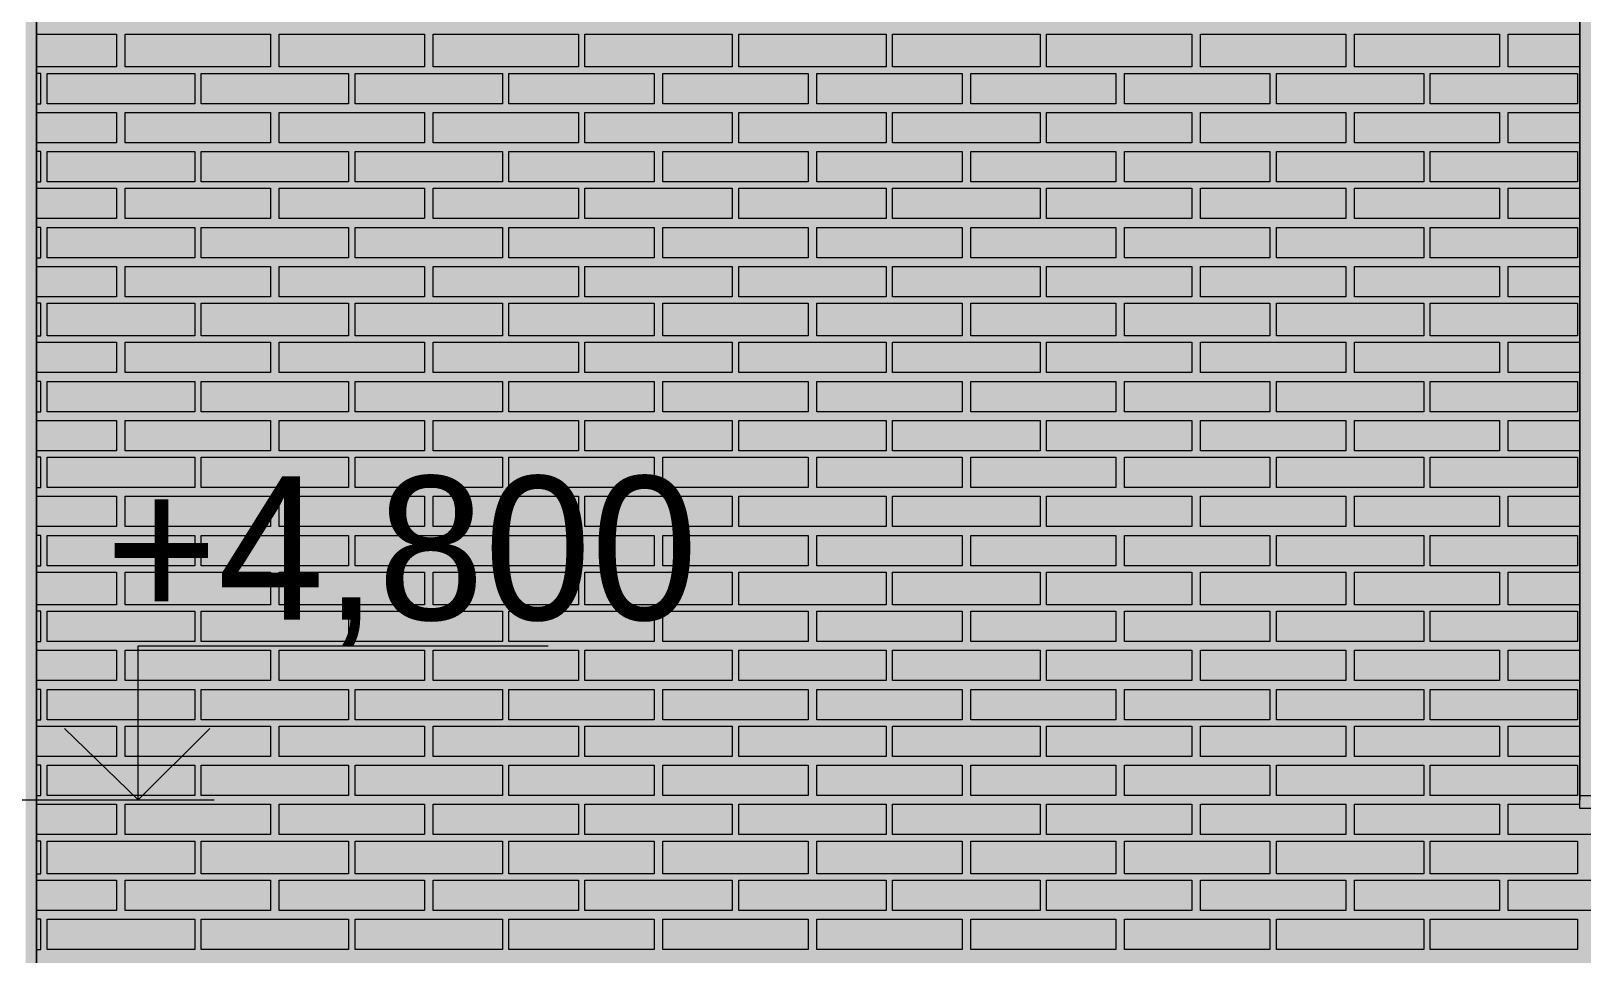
# Model space of a CAD drawing. Header units: millimetres. Extents: x -28928 to 100580, y -22867 to 36490.
# Drawn here: x 4942 to 7969, y -267 to 1534 of the extents above; entities that cross this region are included whole.
import ezdxf

# ---------------------------------------------------------------- set-up
doc = ezdxf.new("R2010")
doc.units = ezdxf.units.MM
doc.layers.add('PDF _Геометрия', color=7, linetype='Continuous', true_color=0x8f8e8d)
doc.layers.add('PDF _Сплошная заливка', color=7, linetype='Continuous', true_color=0xffffff)
doc.layers.add('PDF _Текст', color=7, linetype='Continuous')

msp = doc.modelspace()

# ---------------------------------------------------------------- hatches: boundary and pattern name
at = {"layer": 'PDF _Сплошная заливка', "true_color": 0xdcd6cf, "transparency": 33554559}
msp.add_hatch(color=254, dxfattribs=at).paths.add_polyline_path([(29465.28620765444, 1544.120618822559), (29486.44005380829, 1544.120618822559), (29486.44005380829, 9028.35138805342), (4952.209284577239, 9028.35138805342), (4952.209284577239, -4713.187073485198), (29465.28620765444, -4713.187073485198)])

# ---------------------------------------------------------------- linework, layer by layer
at = {"layer": 'PDF _Геометрия', "color": 7, "lineweight": 9}
for points in [[(4952.209284577239, -4763.956304254429), (4952.209284577239, 9028.35138805342), (4952.209284577239, -4713.187073485198), (29465.28620765444, -4713.187073485198), (4952.209284577239, -4713.187073485198), (29465.28620765444, -4713.187073485198), (29465.28620765444, 1531.428311130254), (29465.28620765444, -4763.956304254429)], [(9762.593899961907, 6929.889849591866), (7964.516976884963, 6929.889849591866), (7964.516976884963, 5711.428311130312), (7964.516976884963, 3553.736003437982), (7964.516976884963, 2732.966772668733), (7964.516976884963, 33.73600343792714), (7964.516976884963, 109.8898495917747), (7964.516976884963, 807.9667726687039), (7964.516976884963, 2707.58215728412), (7964.516976884963, 6853.736003438018), (7964.516976884963, 6929.889849591866), (8015.28620765419, 6929.889849591866)], [(4414.901592269551, 33.73600343792714), (4829.516976884926, 33.73600343792714), (5151.055438423402, 33.73600343792714), (5151.055438423402, 334.1206188225515), (5950.670823038799, 334.1206188225515)], [(4998.747746115707, 33.73600343792714), (5299.132361500317, 33.73600343792714)], [(9762.593899961907, 46.42831113023567), (9762.593899961907, 42.19754189947344), (9762.593899961907, 16.81292651485637), (7964.516976884963, 16.81292651485637), (7964.516976884963, 42.19754189947344), (7964.516976884963, 46.42831113023567)], [(7964.516976884963, 42.19754189947344), (9762.593899961907, 42.19754189947344)], [(7964.516976884963, 21.04369574561861), (7964.516976884963, 25.27446497640267)]]:
    msp.add_lwpolyline(points, dxfattribs=at)
at = {"layer": 'PDF _Геометрия', "lineweight": 9}
for points in [[(4952.209284577239, 1527.197541899488), (5108.7477461157, 1527.197541899488), (5108.7477461157, 1463.736003437949), (4952.209284577239, 1463.736003437949)], [(7964.516976884963, 1463.736003437949), (7824.901592269573, 1463.736003437949), (7824.901592269573, 1527.197541899488), (7964.516976884963, 1527.197541899488)], [(4952.209284577239, 1391.812926514867), (4960.670823038785, 1391.812926514867), (4960.670823038785, 1451.04369574564), (4952.209284577239, 1451.04369574564)], [(4952.209284577239, 1374.889849591797), (5108.7477461157, 1374.889849591797), (5108.7477461157, 1315.65908036102), (4952.209284577239, 1315.65908036102)], [(7964.516976884963, 1315.65908036102), (7824.901592269573, 1315.65908036102), (7824.901592269573, 1374.889849591797), (7964.516976884963, 1374.889849591797)], [(4952.209284577239, 1239.505234207172), (4960.670823038785, 1239.505234207172), (4960.670823038785, 1298.736003437949), (4952.209284577239, 1298.736003437949)], [(4952.209284577239, 1226.812926514864), (5108.7477461157, 1226.812926514864), (5108.7477461157, 1167.582157284105), (4952.209284577239, 1167.582157284105)], [(7964.516976884963, 1167.582157284105), (7824.901592269573, 1167.582157284105), (7824.901592269573, 1226.812926514864), (7964.516976884963, 1226.812926514864)], [(4952.209284577239, 1091.428311130261), (4960.670823038785, 1091.428311130261), (4960.670823038785, 1150.659080361016), (4952.209284577239, 1150.659080361016)], [(4952.209284577239, 1074.505234207169), (5108.7477461157, 1074.505234207169), (5108.7477461157, 1015.274464976414), (4952.209284577239, 1015.274464976414)], [(7964.516976884963, 1015.274464976414), (7824.901592269573, 1015.274464976414), (7824.901592269573, 1074.505234207169), (7964.516976884963, 1074.505234207169)], [(4952.209284577239, 939.120618822566), (4960.670823038785, 939.120618822566), (4960.670823038785, 1002.582157284105), (4952.209284577239, 1002.582157284105)], [(4952.209284577239, 926.4283111302575), (5108.7477461157, 926.4283111302575), (5108.7477461157, 867.1975418994807), (4952.209284577239, 867.1975418994807)], [(7964.516976884963, 867.1975418994807), (7824.901592269573, 867.1975418994807), (7824.901592269573, 926.4283111302575), (7964.516976884963, 926.4283111302575)], [(4952.209284577239, 791.0436957456332), (4960.670823038785, 791.0436957456332), (4960.670823038785, 850.27446497641), (4952.209284577239, 850.27446497641)], [(4952.209284577239, 774.1206188225624), (5108.7477461157, 774.1206188225624), (5108.7477461157, 714.8898495917892), (4952.209284577239, 714.8898495917892)], [(7964.516976884963, 714.8898495917892), (7824.901592269573, 714.8898495917892), (7824.901592269573, 774.1206188225624), (7964.516976884963, 774.1206188225624)], [(4952.209284577239, 642.9667726687039), (4960.670823038785, 642.9667726687039), (4960.670823038785, 702.1975418994807), (4952.209284577239, 702.1975418994807)], [(4952.209284577239, 626.0436957456332), (5108.7477461157, 626.0436957456332), (5108.7477461157, 566.8129265148564), (4952.209284577239, 566.8129265148564)], [(7964.516976884963, 566.8129265148564), (7824.901592269573, 566.8129265148564), (7824.901592269573, 626.0436957456332), (7964.516976884963, 626.0436957456332)], [(4952.209284577239, 490.6590803610088), (4960.670823038785, 490.6590803610088), (4960.670823038785, 549.8898495917856), (4952.209284577239, 549.8898495917856)], [(4952.209284577239, 477.9667726687003), (5108.7477461157, 477.9667726687003), (5108.7477461157, 414.5052342071613), (4952.209284577239, 414.5052342071613)], [(7964.516976884963, 414.5052342071613), (7824.901592269573, 414.5052342071613), (7824.901592269573, 477.9667726687003), (7964.516976884963, 477.9667726687003)], [(4952.209284577239, 342.5821572840978), (4960.670823038785, 342.5821572840978), (4960.670823038785, 401.8129265148564), (4952.209284577239, 401.8129265148564)], [(4952.209284577239, 325.6590803610088), (5108.7477461157, 325.6590803610088), (5108.7477461157, 266.4283111302502), (4952.209284577239, 266.4283111302502)], [(7964.516976884963, 266.4283111302502), (7824.901592269573, 266.4283111302502), (7824.901592269573, 325.6590803610088), (7964.516976884963, 325.6590803610088)], [(4952.209284577239, 190.2744649764027), (4960.670823038785, 190.2744649764027), (4960.670823038785, 249.5052342071613), (4952.209284577239, 249.5052342071613)], [(4952.209284577239, 177.5821572840941), (5108.7477461157, 177.5821572840941), (5108.7477461157, 118.351388053321), (4952.209284577239, 118.351388053321)], [(7964.516976884963, 118.351388053321), (7824.901592269573, 118.351388053321), (7824.901592269573, 177.5821572840941), (7964.516976884963, 177.5821572840941)], [(4952.209284577239, 42.19754189947344), (4960.670823038785, 42.19754189947344), (4960.670823038785, 101.4283111302466), (4952.209284577239, 101.4283111302466)], [(4952.209284577239, 25.27446497640267), (5108.7477461157, 25.27446497640267), (5108.7477461157, -33.95630425437412), (4952.209284577239, -33.95630425437412)], [(8108.363130731126, 16.81292651485637), (8108.363130731126, -33.95630425437412), (7824.901592269573, -33.95630425437412), (7824.901592269573, 25.27446497640267), (7964.516976884963, 25.27446497640267)], [(4952.209284577239, -110.1101504082217), (4960.670823038785, -110.1101504082217), (4960.670823038785, -46.64861194668265), (4952.209284577239, -46.64861194668265)], [(4952.209284577239, -122.8024581005302), (5108.7477461157, -122.8024581005302), (5108.7477461157, -182.033227331307), (4952.209284577239, -182.033227331307)], [(4952.209284577239, -258.1870734851545), (4960.670823038785, -258.1870734851545), (4960.670823038785, -198.9563042543778), (4952.209284577239, -198.9563042543778)]]:
    msp.add_lwpolyline(points, dxfattribs=at)
for points in [[(5409.132361500324, 1527.197541899488), (5409.132361500324, 1463.736003437949), (5125.670823038785, 1463.736003437949), (5125.670823038785, 1527.197541899488)], [(5709.516976884948, 1527.197541899488), (5709.516976884948, 1463.736003437949), (5426.055438423395, 1463.736003437949), (5426.055438423395, 1527.197541899488)], [(6009.901592269551, 1527.197541899488), (6009.901592269551, 1463.736003437949), (5726.440053808019, 1463.736003437949), (5726.440053808019, 1527.197541899488)], [(6310.286207654175, 1527.197541899488), (6310.286207654175, 1463.736003437949), (6022.593899961863, 1463.736003437949), (6022.593899961863, 1527.197541899488)], [(6610.670823038807, 1527.197541899488), (6610.670823038807, 1463.736003437949), (6322.978515346487, 1463.736003437949), (6322.978515346487, 1527.197541899488)], [(6911.055438423409, 1527.197541899488), (6911.055438423409, 1463.736003437949), (6623.363130731112, 1463.736003437949), (6623.363130731112, 1527.197541899488)], [(7207.209284577275, 1527.197541899488), (7207.209284577275, 1463.736003437949), (6923.747746115714, 1463.736003437949), (6923.747746115714, 1527.197541899488)], [(7507.593899961877, 1527.197541899488), (7507.593899961877, 1463.736003437949), (7224.132361500346, 1463.736003437949), (7224.132361500346, 1527.197541899488)], [(7807.978515346502, 1527.197541899488), (7807.978515346502, 1463.736003437949), (7524.51697688497, 1463.736003437949), (7524.51697688497, 1527.197541899488)], [(5261.055438423395, 1391.812926514867), (5117.209284577239, 1391.812926514867), (4973.36313073109, 1391.812926514867), (4973.36313073109, 1451.04369574564), (5117.209284577239, 1451.04369574564), (5261.055438423395, 1451.04369574564)], [(5561.440053808019, 1391.812926514867), (5417.59389996187, 1391.812926514867), (5273.7477461157, 1391.812926514867), (5273.7477461157, 1451.04369574564), (5417.59389996187, 1451.04369574564), (5561.440053808019, 1451.04369574564)], [(5861.824669192643, 1391.812926514867), (5717.978515346473, 1391.812926514867), (5574.132361500324, 1391.812926514867), (5574.132361500324, 1451.04369574564), (5717.978515346473, 1451.04369574564), (5861.824669192643, 1451.04369574564)], [(6157.978515346487, 1391.812926514867), (6018.363130731097, 1391.812926514867), (5874.516976884948, 1391.812926514867), (5874.516976884948, 1451.04369574564), (6018.363130731097, 1451.04369574564), (6157.978515346487, 1451.04369574564)], [(6458.363130731112, 1391.812926514867), (6318.747746115721, 1391.812926514867), (6174.901592269558, 1391.812926514867), (6174.901592269558, 1451.04369574564), (6318.747746115721, 1451.04369574564), (6458.363130731112, 1451.04369574564)], [(6758.747746115714, 1391.812926514867), (6614.901592269565, 1391.812926514867), (6475.286207654182, 1391.812926514867), (6475.286207654182, 1451.04369574564), (6614.901592269565, 1451.04369574564), (6758.747746115714, 1451.04369574564)], [(7059.132361500338, 1391.812926514867), (6915.28620765419, 1391.812926514867), (6775.670823038807, 1391.812926514867), (6775.670823038807, 1451.04369574564), (6915.28620765419, 1451.04369574564), (7059.132361500338, 1451.04369574564)], [(7359.516976884963, 1391.812926514867), (7215.670823038799, 1391.812926514867), (7076.055438423409, 1391.812926514867), (7076.055438423409, 1451.04369574564), (7215.670823038799, 1451.04369574564), (7359.516976884963, 1451.04369574564)], [(7659.901592269573, 1391.812926514867), (7516.055438423424, 1391.812926514867), (7372.209284577275, 1391.812926514867), (7372.209284577275, 1451.04369574564), (7516.055438423424, 1451.04369574564), (7659.901592269573, 1451.04369574564)], [(7960.286207654197, 1391.812926514867), (7816.440053808048, 1391.812926514867), (7672.593899961877, 1391.812926514867), (7672.593899961877, 1451.04369574564), (7816.440053808048, 1451.04369574564), (7960.286207654197, 1451.04369574564)], [(5409.132361500324, 1374.889849591797), (5409.132361500324, 1315.65908036102), (5125.670823038785, 1315.65908036102), (5125.670823038785, 1374.889849591797)], [(5709.516976884948, 1374.889849591797), (5709.516976884948, 1315.65908036102), (5426.055438423395, 1315.65908036102), (5426.055438423395, 1374.889849591797)], [(6009.901592269551, 1374.889849591797), (6009.901592269551, 1315.65908036102), (5726.440053808019, 1315.65908036102), (5726.440053808019, 1374.889849591797)], [(6310.286207654175, 1374.889849591797), (6310.286207654175, 1315.65908036102), (6022.593899961863, 1315.65908036102), (6022.593899961863, 1374.889849591797)], [(6610.670823038807, 1374.889849591797), (6610.670823038807, 1315.65908036102), (6322.978515346487, 1315.65908036102), (6322.978515346487, 1374.889849591797)], [(6911.055438423409, 1374.889849591797), (6911.055438423409, 1315.65908036102), (6623.363130731112, 1315.65908036102), (6623.363130731112, 1374.889849591797)], [(7207.209284577275, 1374.889849591797), (7207.209284577275, 1315.65908036102), (6923.747746115714, 1315.65908036102), (6923.747746115714, 1374.889849591797)], [(7507.593899961877, 1374.889849591797), (7507.593899961877, 1315.65908036102), (7224.132361500346, 1315.65908036102), (7224.132361500346, 1374.889849591797)], [(7807.978515346502, 1374.889849591797), (7807.978515346502, 1315.65908036102), (7524.51697688497, 1315.65908036102), (7524.51697688497, 1374.889849591797)], [(5261.055438423395, 1239.505234207172), (5117.209284577239, 1239.505234207172), (4973.36313073109, 1239.505234207172), (4973.36313073109, 1298.736003437949), (5117.209284577239, 1298.736003437949), (5261.055438423395, 1298.736003437949)], [(5561.440053808019, 1239.505234207172), (5417.59389996187, 1239.505234207172), (5273.7477461157, 1239.505234207172), (5273.7477461157, 1298.736003437949), (5417.59389996187, 1298.736003437949), (5561.440053808019, 1298.736003437949)], [(5861.824669192643, 1239.505234207172), (5717.978515346473, 1239.505234207172), (5574.132361500324, 1239.505234207172), (5574.132361500324, 1298.736003437949), (5717.978515346473, 1298.736003437949), (5861.824669192643, 1298.736003437949)], [(6157.978515346487, 1239.505234207172), (6018.363130731097, 1239.505234207172), (5874.516976884948, 1239.505234207172), (5874.516976884948, 1298.736003437949), (6018.363130731097, 1298.736003437949), (6157.978515346487, 1298.736003437949)], [(6458.363130731112, 1239.505234207172), (6318.747746115721, 1239.505234207172), (6174.901592269558, 1239.505234207172), (6174.901592269558, 1298.736003437949), (6318.747746115721, 1298.736003437949), (6458.363130731112, 1298.736003437949)], [(6758.747746115714, 1239.505234207172), (6614.901592269565, 1239.505234207172), (6475.286207654182, 1239.505234207172), (6475.286207654182, 1298.736003437949), (6614.901592269565, 1298.736003437949), (6758.747746115714, 1298.736003437949)], [(7059.132361500338, 1239.505234207172), (6915.28620765419, 1239.505234207172), (6775.670823038807, 1239.505234207172), (6775.670823038807, 1298.736003437949), (6915.28620765419, 1298.736003437949), (7059.132361500338, 1298.736003437949)], [(7359.516976884963, 1239.505234207172), (7215.670823038799, 1239.505234207172), (7076.055438423409, 1239.505234207172), (7076.055438423409, 1298.736003437949), (7215.670823038799, 1298.736003437949), (7359.516976884963, 1298.736003437949)], [(7659.901592269573, 1239.505234207172), (7516.055438423424, 1239.505234207172), (7372.209284577275, 1239.505234207172), (7372.209284577275, 1298.736003437949), (7516.055438423424, 1298.736003437949), (7659.901592269573, 1298.736003437949)], [(7960.286207654197, 1239.505234207172), (7816.440053808048, 1239.505234207172), (7672.593899961877, 1239.505234207172), (7672.593899961877, 1298.736003437949), (7816.440053808048, 1298.736003437949), (7960.286207654197, 1298.736003437949)], [(5409.132361500324, 1226.812926514864), (5409.132361500324, 1167.582157284105), (5125.670823038785, 1167.582157284105), (5125.670823038785, 1226.812926514864)], [(5709.516976884948, 1226.812926514864), (5709.516976884948, 1167.582157284105), (5426.055438423395, 1167.582157284105), (5426.055438423395, 1226.812926514864)], [(6009.901592269551, 1226.812926514864), (6009.901592269551, 1167.582157284105), (5726.440053808019, 1167.582157284105), (5726.440053808019, 1226.812926514864)], [(6310.286207654175, 1226.812926514864), (6310.286207654175, 1167.582157284105), (6022.593899961863, 1167.582157284105), (6022.593899961863, 1226.812926514864)], [(6610.670823038807, 1226.812926514864), (6610.670823038807, 1167.582157284105), (6322.978515346487, 1167.582157284105), (6322.978515346487, 1226.812926514864)], [(6911.055438423409, 1226.812926514864), (6911.055438423409, 1167.582157284105), (6623.363130731112, 1167.582157284105), (6623.363130731112, 1226.812926514864)], [(7207.209284577275, 1226.812926514864), (7207.209284577275, 1167.582157284105), (6923.747746115714, 1167.582157284105), (6923.747746115714, 1226.812926514864)], [(7507.593899961877, 1226.812926514864), (7507.593899961877, 1167.582157284105), (7224.132361500346, 1167.582157284105), (7224.132361500346, 1226.812926514864)], [(7807.978515346502, 1226.812926514864), (7807.978515346502, 1167.582157284105), (7524.51697688497, 1167.582157284105), (7524.51697688497, 1226.812926514864)], [(5261.055438423395, 1091.428311130261), (5117.209284577239, 1091.428311130261), (4973.36313073109, 1091.428311130261), (4973.36313073109, 1150.659080361016), (5117.209284577239, 1150.659080361016), (5261.055438423395, 1150.659080361016)], [(5561.440053808019, 1091.428311130261), (5417.59389996187, 1091.428311130261), (5273.7477461157, 1091.428311130261), (5273.7477461157, 1150.659080361016), (5417.59389996187, 1150.659080361016), (5561.440053808019, 1150.659080361016)], [(5861.824669192643, 1091.428311130261), (5717.978515346473, 1091.428311130261), (5574.132361500324, 1091.428311130261), (5574.132361500324, 1150.659080361016), (5717.978515346473, 1150.659080361016), (5861.824669192643, 1150.659080361016)], [(6157.978515346487, 1091.428311130261), (6018.363130731097, 1091.428311130261), (5874.516976884948, 1091.428311130261), (5874.516976884948, 1150.659080361016), (6018.363130731097, 1150.659080361016), (6157.978515346487, 1150.659080361016)], [(6458.363130731112, 1091.428311130261), (6318.747746115721, 1091.428311130261), (6174.901592269558, 1091.428311130261), (6174.901592269558, 1150.659080361016), (6318.747746115721, 1150.659080361016), (6458.363130731112, 1150.659080361016)], [(6758.747746115714, 1091.428311130261), (6614.901592269565, 1091.428311130261), (6475.286207654182, 1091.428311130261), (6475.286207654182, 1150.659080361016), (6614.901592269565, 1150.659080361016), (6758.747746115714, 1150.659080361016)], [(7059.132361500338, 1091.428311130261), (6915.28620765419, 1091.428311130261), (6775.670823038807, 1091.428311130261), (6775.670823038807, 1150.659080361016), (6915.28620765419, 1150.659080361016), (7059.132361500338, 1150.659080361016)], [(7359.516976884963, 1091.428311130261), (7215.670823038799, 1091.428311130261), (7076.055438423409, 1091.428311130261), (7076.055438423409, 1150.659080361016), (7215.670823038799, 1150.659080361016), (7359.516976884963, 1150.659080361016)], [(7659.901592269573, 1091.428311130261), (7516.055438423424, 1091.428311130261), (7372.209284577275, 1091.428311130261), (7372.209284577275, 1150.659080361016), (7516.055438423424, 1150.659080361016), (7659.901592269573, 1150.659080361016)], [(7960.286207654197, 1091.428311130261), (7816.440053808048, 1091.428311130261), (7672.593899961877, 1091.428311130261), (7672.593899961877, 1150.659080361016), (7816.440053808048, 1150.659080361016), (7960.286207654197, 1150.659080361016)], [(5409.132361500324, 1074.505234207169), (5409.132361500324, 1015.274464976414), (5125.670823038785, 1015.274464976414), (5125.670823038785, 1074.505234207169)], [(5709.516976884948, 1074.505234207169), (5709.516976884948, 1015.274464976414), (5426.055438423395, 1015.274464976414), (5426.055438423395, 1074.505234207169)], [(6009.901592269551, 1074.505234207169), (6009.901592269551, 1015.274464976414), (5726.440053808019, 1015.274464976414), (5726.440053808019, 1074.505234207169)], [(6310.286207654175, 1074.505234207169), (6310.286207654175, 1015.274464976414), (6022.593899961863, 1015.274464976414), (6022.593899961863, 1074.505234207169)], [(6610.670823038807, 1074.505234207169), (6610.670823038807, 1015.274464976414), (6322.978515346487, 1015.274464976414), (6322.978515346487, 1074.505234207169)], [(6911.055438423409, 1074.505234207169), (6911.055438423409, 1015.274464976414), (6623.363130731112, 1015.274464976414), (6623.363130731112, 1074.505234207169)], [(7207.209284577275, 1074.505234207169), (7207.209284577275, 1015.274464976414), (6923.747746115714, 1015.274464976414), (6923.747746115714, 1074.505234207169)], [(7507.593899961877, 1074.505234207169), (7507.593899961877, 1015.274464976414), (7224.132361500346, 1015.274464976414), (7224.132361500346, 1074.505234207169)], [(7807.978515346502, 1074.505234207169), (7807.978515346502, 1015.274464976414), (7524.51697688497, 1015.274464976414), (7524.51697688497, 1074.505234207169)], [(5261.055438423395, 939.120618822566), (5117.209284577239, 939.120618822566), (4973.36313073109, 939.120618822566), (4973.36313073109, 1002.582157284105), (5117.209284577239, 1002.582157284105), (5261.055438423395, 1002.582157284105)], [(5561.440053808019, 939.120618822566), (5417.59389996187, 939.120618822566), (5273.7477461157, 939.120618822566), (5273.7477461157, 1002.582157284105), (5417.59389996187, 1002.582157284105), (5561.440053808019, 1002.582157284105)], [(5861.824669192643, 939.120618822566), (5717.978515346473, 939.120618822566), (5574.132361500324, 939.120618822566), (5574.132361500324, 1002.582157284105), (5717.978515346473, 1002.582157284105), (5861.824669192643, 1002.582157284105)], [(6157.978515346487, 939.120618822566), (6018.363130731097, 939.120618822566), (5874.516976884948, 939.120618822566), (5874.516976884948, 1002.582157284105), (6018.363130731097, 1002.582157284105), (6157.978515346487, 1002.582157284105)], [(6458.363130731112, 939.120618822566), (6318.747746115721, 939.120618822566), (6174.901592269558, 939.120618822566), (6174.901592269558, 1002.582157284105), (6318.747746115721, 1002.582157284105), (6458.363130731112, 1002.582157284105)], [(6758.747746115714, 939.120618822566), (6614.901592269565, 939.120618822566), (6475.286207654182, 939.120618822566), (6475.286207654182, 1002.582157284105), (6614.901592269565, 1002.582157284105), (6758.747746115714, 1002.582157284105)], [(7059.132361500338, 939.120618822566), (6915.28620765419, 939.120618822566), (6775.670823038807, 939.120618822566), (6775.670823038807, 1002.582157284105), (6915.28620765419, 1002.582157284105), (7059.132361500338, 1002.582157284105)], [(7359.516976884963, 939.120618822566), (7215.670823038799, 939.120618822566), (7076.055438423409, 939.120618822566), (7076.055438423409, 1002.582157284105), (7215.670823038799, 1002.582157284105), (7359.516976884963, 1002.582157284105)], [(7659.901592269573, 939.120618822566), (7516.055438423424, 939.120618822566), (7372.209284577275, 939.120618822566), (7372.209284577275, 1002.582157284105), (7516.055438423424, 1002.582157284105), (7659.901592269573, 1002.582157284105)], [(7960.286207654197, 939.120618822566), (7816.440053808048, 939.120618822566), (7672.593899961877, 939.120618822566), (7672.593899961877, 1002.582157284105), (7816.440053808048, 1002.582157284105), (7960.286207654197, 1002.582157284105)], [(5409.132361500324, 926.4283111302575), (5409.132361500324, 867.1975418994807), (5125.670823038785, 867.1975418994807), (5125.670823038785, 926.4283111302575)], [(5709.516976884948, 926.4283111302575), (5709.516976884948, 867.1975418994807), (5426.055438423395, 867.1975418994807), (5426.055438423395, 926.4283111302575)], [(6009.901592269551, 926.4283111302575), (6009.901592269551, 867.1975418994807), (5726.440053808019, 867.1975418994807), (5726.440053808019, 926.4283111302575)], [(6310.286207654175, 926.4283111302575), (6310.286207654175, 867.1975418994807), (6022.593899961863, 867.1975418994807), (6022.593899961863, 926.4283111302575)], [(6610.670823038807, 926.4283111302575), (6610.670823038807, 867.1975418994807), (6322.978515346487, 867.1975418994807), (6322.978515346487, 926.4283111302575)], [(6911.055438423409, 926.4283111302575), (6911.055438423409, 867.1975418994807), (6623.363130731112, 867.1975418994807), (6623.363130731112, 926.4283111302575)], [(7207.209284577275, 926.4283111302575), (7207.209284577275, 867.1975418994807), (6923.747746115714, 867.1975418994807), (6923.747746115714, 926.4283111302575)], [(7507.593899961877, 926.4283111302575), (7507.593899961877, 867.1975418994807), (7224.132361500346, 867.1975418994807), (7224.132361500346, 926.4283111302575)], [(7807.978515346502, 926.4283111302575), (7807.978515346502, 867.1975418994807), (7524.51697688497, 867.1975418994807), (7524.51697688497, 926.4283111302575)], [(5261.055438423395, 791.0436957456332), (5117.209284577239, 791.0436957456332), (4973.36313073109, 791.0436957456332), (4973.36313073109, 850.27446497641), (5117.209284577239, 850.27446497641), (5261.055438423395, 850.27446497641)], [(5561.440053808019, 791.0436957456332), (5417.59389996187, 791.0436957456332), (5273.7477461157, 791.0436957456332), (5273.7477461157, 850.27446497641), (5417.59389996187, 850.27446497641), (5561.440053808019, 850.27446497641)], [(5861.824669192643, 791.0436957456332), (5717.978515346473, 791.0436957456332), (5574.132361500324, 791.0436957456332), (5574.132361500324, 850.27446497641), (5717.978515346473, 850.27446497641), (5861.824669192643, 850.27446497641)], [(6157.978515346487, 791.0436957456332), (6018.363130731097, 791.0436957456332), (5874.516976884948, 791.0436957456332), (5874.516976884948, 850.27446497641), (6018.363130731097, 850.27446497641), (6157.978515346487, 850.27446497641)], [(6458.363130731112, 791.0436957456332), (6318.747746115721, 791.0436957456332), (6174.901592269558, 791.0436957456332), (6174.901592269558, 850.27446497641), (6318.747746115721, 850.27446497641), (6458.363130731112, 850.27446497641)], [(6758.747746115714, 791.0436957456332), (6614.901592269565, 791.0436957456332), (6475.286207654182, 791.0436957456332), (6475.286207654182, 850.27446497641), (6614.901592269565, 850.27446497641), (6758.747746115714, 850.27446497641)], [(7059.132361500338, 791.0436957456332), (6915.28620765419, 791.0436957456332), (6775.670823038807, 791.0436957456332), (6775.670823038807, 850.27446497641), (6915.28620765419, 850.27446497641), (7059.132361500338, 850.27446497641)], [(7359.516976884963, 791.0436957456332), (7215.670823038799, 791.0436957456332), (7076.055438423409, 791.0436957456332), (7076.055438423409, 850.27446497641), (7215.670823038799, 850.27446497641), (7359.516976884963, 850.27446497641)], [(7659.901592269573, 791.0436957456332), (7516.055438423424, 791.0436957456332), (7372.209284577275, 791.0436957456332), (7372.209284577275, 850.27446497641), (7516.055438423424, 850.27446497641), (7659.901592269573, 850.27446497641)], [(7960.286207654197, 791.0436957456332), (7816.440053808048, 791.0436957456332), (7672.593899961877, 791.0436957456332), (7672.593899961877, 850.27446497641), (7816.440053808048, 850.27446497641), (7960.286207654197, 850.27446497641)], [(5409.132361500324, 774.1206188225624), (5409.132361500324, 714.8898495917892), (5125.670823038785, 714.8898495917892), (5125.670823038785, 774.1206188225624)], [(5709.516976884948, 774.1206188225624), (5709.516976884948, 714.8898495917892), (5426.055438423395, 714.8898495917892), (5426.055438423395, 774.1206188225624)], [(6009.901592269551, 774.1206188225624), (6009.901592269551, 714.8898495917892), (5726.440053808019, 714.8898495917892), (5726.440053808019, 774.1206188225624)], [(6310.286207654175, 774.1206188225624), (6310.286207654175, 714.8898495917892), (6022.593899961863, 714.8898495917892), (6022.593899961863, 774.1206188225624)], [(6610.670823038807, 774.1206188225624), (6610.670823038807, 714.8898495917892), (6322.978515346487, 714.8898495917892), (6322.978515346487, 774.1206188225624)], [(6911.055438423409, 774.1206188225624), (6911.055438423409, 714.8898495917892), (6623.363130731112, 714.8898495917892), (6623.363130731112, 774.1206188225624)], [(7207.209284577275, 774.1206188225624), (7207.209284577275, 714.8898495917892), (6923.747746115714, 714.8898495917892), (6923.747746115714, 774.1206188225624)], [(7507.593899961877, 774.1206188225624), (7507.593899961877, 714.8898495917892), (7224.132361500346, 714.8898495917892), (7224.132361500346, 774.1206188225624)], [(7807.978515346502, 774.1206188225624), (7807.978515346502, 714.8898495917892), (7524.51697688497, 714.8898495917892), (7524.51697688497, 774.1206188225624)], [(5261.055438423395, 642.9667726687039), (5117.209284577239, 642.9667726687039), (4973.36313073109, 642.9667726687039), (4973.36313073109, 702.1975418994807), (5117.209284577239, 702.1975418994807), (5261.055438423395, 702.1975418994807)], [(5561.440053808019, 642.9667726687039), (5417.59389996187, 642.9667726687039), (5273.7477461157, 642.9667726687039), (5273.7477461157, 702.1975418994807), (5417.59389996187, 702.1975418994807), (5561.440053808019, 702.1975418994807)], [(5861.824669192643, 642.9667726687039), (5717.978515346473, 642.9667726687039), (5574.132361500324, 642.9667726687039), (5574.132361500324, 702.1975418994807), (5717.978515346473, 702.1975418994807), (5861.824669192643, 702.1975418994807)], [(6157.978515346487, 642.9667726687039), (6018.363130731097, 642.9667726687039), (5874.516976884948, 642.9667726687039), (5874.516976884948, 702.1975418994807), (6018.363130731097, 702.1975418994807), (6157.978515346487, 702.1975418994807)], [(6458.363130731112, 642.9667726687039), (6318.747746115721, 642.9667726687039), (6174.901592269558, 642.9667726687039), (6174.901592269558, 702.1975418994807), (6318.747746115721, 702.1975418994807), (6458.363130731112, 702.1975418994807)], [(6758.747746115714, 642.9667726687039), (6614.901592269565, 642.9667726687039), (6475.286207654182, 642.9667726687039), (6475.286207654182, 702.1975418994807), (6614.901592269565, 702.1975418994807), (6758.747746115714, 702.1975418994807)], [(7059.132361500338, 642.9667726687039), (6915.28620765419, 642.9667726687039), (6775.670823038807, 642.9667726687039), (6775.670823038807, 702.1975418994807), (6915.28620765419, 702.1975418994807), (7059.132361500338, 702.1975418994807)], [(7359.516976884963, 642.9667726687039), (7215.670823038799, 642.9667726687039), (7076.055438423409, 642.9667726687039), (7076.055438423409, 702.1975418994807), (7215.670823038799, 702.1975418994807), (7359.516976884963, 702.1975418994807)], [(7659.901592269573, 642.9667726687039), (7516.055438423424, 642.9667726687039), (7372.209284577275, 642.9667726687039), (7372.209284577275, 702.1975418994807), (7516.055438423424, 702.1975418994807), (7659.901592269573, 702.1975418994807)], [(7960.286207654197, 642.9667726687039), (7816.440053808048, 642.9667726687039), (7672.593899961877, 642.9667726687039), (7672.593899961877, 702.1975418994807), (7816.440053808048, 702.1975418994807), (7960.286207654197, 702.1975418994807)], [(5409.132361500324, 626.0436957456332), (5409.132361500324, 566.8129265148564), (5125.670823038785, 566.8129265148564), (5125.670823038785, 626.0436957456332)], [(5709.516976884948, 626.0436957456332), (5709.516976884948, 566.8129265148564), (5426.055438423395, 566.8129265148564), (5426.055438423395, 626.0436957456332)], [(6009.901592269551, 626.0436957456332), (6009.901592269551, 566.8129265148564), (5726.440053808019, 566.8129265148564), (5726.440053808019, 626.0436957456332)], [(6310.286207654175, 626.0436957456332), (6310.286207654175, 566.8129265148564), (6022.593899961863, 566.8129265148564), (6022.593899961863, 626.0436957456332)], [(6610.670823038807, 626.0436957456332), (6610.670823038807, 566.8129265148564), (6322.978515346487, 566.8129265148564), (6322.978515346487, 626.0436957456332)], [(6911.055438423409, 626.0436957456332), (6911.055438423409, 566.8129265148564), (6623.363130731112, 566.8129265148564), (6623.363130731112, 626.0436957456332)], [(7207.209284577275, 626.0436957456332), (7207.209284577275, 566.8129265148564), (6923.747746115714, 566.8129265148564), (6923.747746115714, 626.0436957456332)], [(7507.593899961877, 626.0436957456332), (7507.593899961877, 566.8129265148564), (7224.132361500346, 566.8129265148564), (7224.132361500346, 626.0436957456332)], [(7807.978515346502, 626.0436957456332), (7807.978515346502, 566.8129265148564), (7524.51697688497, 566.8129265148564), (7524.51697688497, 626.0436957456332)], [(5261.055438423395, 490.6590803610088), (5117.209284577239, 490.6590803610088), (4973.36313073109, 490.6590803610088), (4973.36313073109, 549.8898495917856), (5117.209284577239, 549.8898495917856), (5261.055438423395, 549.8898495917856)], [(5561.440053808019, 490.6590803610088), (5417.59389996187, 490.6590803610088), (5273.7477461157, 490.6590803610088), (5273.7477461157, 549.8898495917856), (5417.59389996187, 549.8898495917856), (5561.440053808019, 549.8898495917856)], [(5861.824669192643, 490.6590803610088), (5717.978515346473, 490.6590803610088), (5574.132361500324, 490.6590803610088), (5574.132361500324, 549.8898495917856), (5717.978515346473, 549.8898495917856), (5861.824669192643, 549.8898495917856)], [(6157.978515346487, 490.6590803610088), (6018.363130731097, 490.6590803610088), (5874.516976884948, 490.6590803610088), (5874.516976884948, 549.8898495917856), (6018.363130731097, 549.8898495917856), (6157.978515346487, 549.8898495917856)], [(6458.363130731112, 490.6590803610088), (6318.747746115721, 490.6590803610088), (6174.901592269558, 490.6590803610088), (6174.901592269558, 549.8898495917856), (6318.747746115721, 549.8898495917856), (6458.363130731112, 549.8898495917856)], [(6758.747746115714, 490.6590803610088), (6614.901592269565, 490.6590803610088), (6475.286207654182, 490.6590803610088), (6475.286207654182, 549.8898495917856), (6614.901592269565, 549.8898495917856), (6758.747746115714, 549.8898495917856)], [(7059.132361500338, 490.6590803610088), (6915.28620765419, 490.6590803610088), (6775.670823038807, 490.6590803610088), (6775.670823038807, 549.8898495917856), (6915.28620765419, 549.8898495917856), (7059.132361500338, 549.8898495917856)], [(7359.516976884963, 490.6590803610088), (7215.670823038799, 490.6590803610088), (7076.055438423409, 490.6590803610088), (7076.055438423409, 549.8898495917856), (7215.670823038799, 549.8898495917856), (7359.516976884963, 549.8898495917856)], [(7659.901592269573, 490.6590803610088), (7516.055438423424, 490.6590803610088), (7372.209284577275, 490.6590803610088), (7372.209284577275, 549.8898495917856), (7516.055438423424, 549.8898495917856), (7659.901592269573, 549.8898495917856)], [(7960.286207654197, 490.6590803610088), (7816.440053808048, 490.6590803610088), (7672.593899961877, 490.6590803610088), (7672.593899961877, 549.8898495917856), (7816.440053808048, 549.8898495917856), (7960.286207654197, 549.8898495917856)], [(5409.132361500324, 477.9667726687003), (5409.132361500324, 414.5052342071613), (5125.670823038785, 414.5052342071613), (5125.670823038785, 477.9667726687003)], [(5709.516976884948, 477.9667726687003), (5709.516976884948, 414.5052342071613), (5426.055438423395, 414.5052342071613), (5426.055438423395, 477.9667726687003)], [(6009.901592269551, 477.9667726687003), (6009.901592269551, 414.5052342071613), (5726.440053808019, 414.5052342071613), (5726.440053808019, 477.9667726687003)], [(6310.286207654175, 477.9667726687003), (6310.286207654175, 414.5052342071613), (6022.593899961863, 414.5052342071613), (6022.593899961863, 477.9667726687003)], [(6610.670823038807, 477.9667726687003), (6610.670823038807, 414.5052342071613), (6322.978515346487, 414.5052342071613), (6322.978515346487, 477.9667726687003)], [(6911.055438423409, 477.9667726687003), (6911.055438423409, 414.5052342071613), (6623.363130731112, 414.5052342071613), (6623.363130731112, 477.9667726687003)], [(7207.209284577275, 477.9667726687003), (7207.209284577275, 414.5052342071613), (6923.747746115714, 414.5052342071613), (6923.747746115714, 477.9667726687003)], [(7507.593899961877, 477.9667726687003), (7507.593899961877, 414.5052342071613), (7224.132361500346, 414.5052342071613), (7224.132361500346, 477.9667726687003)], [(7807.978515346502, 477.9667726687003), (7807.978515346502, 414.5052342071613), (7524.51697688497, 414.5052342071613), (7524.51697688497, 477.9667726687003)], [(5261.055438423395, 342.5821572840978), (5117.209284577239, 342.5821572840978), (4973.36313073109, 342.5821572840978), (4973.36313073109, 401.8129265148564), (5117.209284577239, 401.8129265148564), (5261.055438423395, 401.8129265148564)], [(5561.440053808019, 342.5821572840978), (5417.59389996187, 342.5821572840978), (5273.7477461157, 342.5821572840978), (5273.7477461157, 401.8129265148564), (5417.59389996187, 401.8129265148564), (5561.440053808019, 401.8129265148564)], [(5861.824669192643, 342.5821572840978), (5717.978515346473, 342.5821572840978), (5574.132361500324, 342.5821572840978), (5574.132361500324, 401.8129265148564), (5717.978515346473, 401.8129265148564), (5861.824669192643, 401.8129265148564)], [(6157.978515346487, 342.5821572840978), (6018.363130731097, 342.5821572840978), (5874.516976884948, 342.5821572840978), (5874.516976884948, 401.8129265148564), (6018.363130731097, 401.8129265148564), (6157.978515346487, 401.8129265148564)], [(6458.363130731112, 342.5821572840978), (6318.747746115721, 342.5821572840978), (6174.901592269558, 342.5821572840978), (6174.901592269558, 401.8129265148564), (6318.747746115721, 401.8129265148564), (6458.363130731112, 401.8129265148564)], [(6758.747746115714, 342.5821572840978), (6614.901592269565, 342.5821572840978), (6475.286207654182, 342.5821572840978), (6475.286207654182, 401.8129265148564), (6614.901592269565, 401.8129265148564), (6758.747746115714, 401.8129265148564)], [(7059.132361500338, 342.5821572840978), (6915.28620765419, 342.5821572840978), (6775.670823038807, 342.5821572840978), (6775.670823038807, 401.8129265148564), (6915.28620765419, 401.8129265148564), (7059.132361500338, 401.8129265148564)], [(7359.516976884963, 342.5821572840978), (7215.670823038799, 342.5821572840978), (7076.055438423409, 342.5821572840978), (7076.055438423409, 401.8129265148564), (7215.670823038799, 401.8129265148564), (7359.516976884963, 401.8129265148564)], [(7659.901592269573, 342.5821572840978), (7516.055438423424, 342.5821572840978), (7372.209284577275, 342.5821572840978), (7372.209284577275, 401.8129265148564), (7516.055438423424, 401.8129265148564), (7659.901592269573, 401.8129265148564)], [(7960.286207654197, 342.5821572840978), (7816.440053808048, 342.5821572840978), (7672.593899961877, 342.5821572840978), (7672.593899961877, 401.8129265148564), (7816.440053808048, 401.8129265148564), (7960.286207654197, 401.8129265148564)], [(5409.132361500324, 325.6590803610088), (5409.132361500324, 266.4283111302502), (5125.670823038785, 266.4283111302502), (5125.670823038785, 325.6590803610088)], [(5709.516976884948, 325.6590803610088), (5709.516976884948, 266.4283111302502), (5426.055438423395, 266.4283111302502), (5426.055438423395, 325.6590803610088)], [(6009.901592269551, 325.6590803610088), (6009.901592269551, 266.4283111302502), (5726.440053808019, 266.4283111302502), (5726.440053808019, 325.6590803610088)], [(6310.286207654175, 325.6590803610088), (6310.286207654175, 266.4283111302502), (6022.593899961863, 266.4283111302502), (6022.593899961863, 325.6590803610088)], [(6610.670823038807, 325.6590803610088), (6610.670823038807, 266.4283111302502), (6322.978515346487, 266.4283111302502), (6322.978515346487, 325.6590803610088)], [(6911.055438423409, 325.6590803610088), (6911.055438423409, 266.4283111302502), (6623.363130731112, 266.4283111302502), (6623.363130731112, 325.6590803610088)], [(7207.209284577275, 325.6590803610088), (7207.209284577275, 266.4283111302502), (6923.747746115714, 266.4283111302502), (6923.747746115714, 325.6590803610088)], [(7507.593899961877, 325.6590803610088), (7507.593899961877, 266.4283111302502), (7224.132361500346, 266.4283111302502), (7224.132361500346, 325.6590803610088)], [(7807.978515346502, 325.6590803610088), (7807.978515346502, 266.4283111302502), (7524.51697688497, 266.4283111302502), (7524.51697688497, 325.6590803610088)], [(5261.055438423395, 190.2744649764027), (5117.209284577239, 190.2744649764027), (4973.36313073109, 190.2744649764027), (4973.36313073109, 249.5052342071613), (5117.209284577239, 249.5052342071613), (5261.055438423395, 249.5052342071613)], [(5561.440053808019, 190.2744649764027), (5417.59389996187, 190.2744649764027), (5273.7477461157, 190.2744649764027), (5273.7477461157, 249.5052342071613), (5417.59389996187, 249.5052342071613), (5561.440053808019, 249.5052342071613)], [(5861.824669192643, 190.2744649764027), (5717.978515346473, 190.2744649764027), (5574.132361500324, 190.2744649764027), (5574.132361500324, 249.5052342071613), (5717.978515346473, 249.5052342071613), (5861.824669192643, 249.5052342071613)], [(6157.978515346487, 190.2744649764027), (6018.363130731097, 190.2744649764027), (5874.516976884948, 190.2744649764027), (5874.516976884948, 249.5052342071613), (6018.363130731097, 249.5052342071613), (6157.978515346487, 249.5052342071613)], [(6458.363130731112, 190.2744649764027), (6318.747746115721, 190.2744649764027), (6174.901592269558, 190.2744649764027), (6174.901592269558, 249.5052342071613), (6318.747746115721, 249.5052342071613), (6458.363130731112, 249.5052342071613)], [(6758.747746115714, 190.2744649764027), (6614.901592269565, 190.2744649764027), (6475.286207654182, 190.2744649764027), (6475.286207654182, 249.5052342071613), (6614.901592269565, 249.5052342071613), (6758.747746115714, 249.5052342071613)], [(7059.132361500338, 190.2744649764027), (6915.28620765419, 190.2744649764027), (6775.670823038807, 190.2744649764027), (6775.670823038807, 249.5052342071613), (6915.28620765419, 249.5052342071613), (7059.132361500338, 249.5052342071613)], [(7359.516976884963, 190.2744649764027), (7215.670823038799, 190.2744649764027), (7076.055438423409, 190.2744649764027), (7076.055438423409, 249.5052342071613), (7215.670823038799, 249.5052342071613), (7359.516976884963, 249.5052342071613)], [(7659.901592269573, 190.2744649764027), (7516.055438423424, 190.2744649764027), (7372.209284577275, 190.2744649764027), (7372.209284577275, 249.5052342071613), (7516.055438423424, 249.5052342071613), (7659.901592269573, 249.5052342071613)], [(7960.286207654197, 190.2744649764027), (7816.440053808048, 190.2744649764027), (7672.593899961877, 190.2744649764027), (7672.593899961877, 249.5052342071613), (7816.440053808048, 249.5052342071613), (7960.286207654197, 249.5052342071613)], [(5409.132361500324, 177.5821572840941), (5409.132361500324, 118.351388053321), (5125.670823038785, 118.351388053321), (5125.670823038785, 177.5821572840941)], [(5709.516976884948, 177.5821572840941), (5709.516976884948, 118.351388053321), (5426.055438423395, 118.351388053321), (5426.055438423395, 177.5821572840941)], [(6009.901592269551, 177.5821572840941), (6009.901592269551, 118.351388053321), (5726.440053808019, 118.351388053321), (5726.440053808019, 177.5821572840941)], [(6310.286207654175, 177.5821572840941), (6310.286207654175, 118.351388053321), (6022.593899961863, 118.351388053321), (6022.593899961863, 177.5821572840941)], [(6610.670823038807, 177.5821572840941), (6610.670823038807, 118.351388053321), (6322.978515346487, 118.351388053321), (6322.978515346487, 177.5821572840941)], [(6911.055438423409, 177.5821572840941), (6911.055438423409, 118.351388053321), (6623.363130731112, 118.351388053321), (6623.363130731112, 177.5821572840941)], [(7207.209284577275, 177.5821572840941), (7207.209284577275, 118.351388053321), (6923.747746115714, 118.351388053321), (6923.747746115714, 177.5821572840941)], [(7507.593899961877, 177.5821572840941), (7507.593899961877, 118.351388053321), (7224.132361500346, 118.351388053321), (7224.132361500346, 177.5821572840941)], [(7807.978515346502, 177.5821572840941), (7807.978515346502, 118.351388053321), (7524.51697688497, 118.351388053321), (7524.51697688497, 177.5821572840941)], [(5261.055438423395, 42.19754189947344), (5117.209284577239, 42.19754189947344), (4973.36313073109, 42.19754189947344), (4973.36313073109, 101.4283111302466), (5117.209284577239, 101.4283111302466), (5261.055438423395, 101.4283111302466)], [(5561.440053808019, 42.19754189947344), (5417.59389996187, 42.19754189947344), (5273.7477461157, 42.19754189947344), (5273.7477461157, 101.4283111302466), (5417.59389996187, 101.4283111302466), (5561.440053808019, 101.4283111302466)], [(5861.824669192643, 42.19754189947344), (5717.978515346473, 42.19754189947344), (5574.132361500324, 42.19754189947344), (5574.132361500324, 101.4283111302466), (5717.978515346473, 101.4283111302466), (5861.824669192643, 101.4283111302466)], [(6157.978515346487, 42.19754189947344), (6018.363130731097, 42.19754189947344), (5874.516976884948, 42.19754189947344), (5874.516976884948, 101.4283111302466), (6018.363130731097, 101.4283111302466), (6157.978515346487, 101.4283111302466)], [(6458.363130731112, 42.19754189947344), (6318.747746115721, 42.19754189947344), (6174.901592269558, 42.19754189947344), (6174.901592269558, 101.4283111302466), (6318.747746115721, 101.4283111302466), (6458.363130731112, 101.4283111302466)], [(6758.747746115714, 42.19754189947344), (6614.901592269565, 42.19754189947344), (6475.286207654182, 42.19754189947344), (6475.286207654182, 101.4283111302466), (6614.901592269565, 101.4283111302466), (6758.747746115714, 101.4283111302466)], [(7059.132361500338, 42.19754189947344), (6915.28620765419, 42.19754189947344), (6775.670823038807, 42.19754189947344), (6775.670823038807, 101.4283111302466), (6915.28620765419, 101.4283111302466), (7059.132361500338, 101.4283111302466)], [(7359.516976884963, 42.19754189947344), (7215.670823038799, 42.19754189947344), (7076.055438423409, 42.19754189947344), (7076.055438423409, 101.4283111302466), (7215.670823038799, 101.4283111302466), (7359.516976884963, 101.4283111302466)], [(7659.901592269573, 42.19754189947344), (7516.055438423424, 42.19754189947344), (7372.209284577275, 42.19754189947344), (7372.209284577275, 101.4283111302466), (7516.055438423424, 101.4283111302466), (7659.901592269573, 101.4283111302466)], [(7960.286207654197, 42.19754189947344), (7816.440053808048, 42.19754189947344), (7672.593899961877, 42.19754189947344), (7672.593899961877, 101.4283111302466), (7816.440053808048, 101.4283111302466), (7960.286207654197, 101.4283111302466)], [(5409.132361500324, 25.27446497640267), (5409.132361500324, -33.95630425437412), (5125.670823038785, -33.95630425437412), (5125.670823038785, 25.27446497640267)], [(5709.516976884948, 25.27446497640267), (5709.516976884948, -33.95630425437412), (5426.055438423395, -33.95630425437412), (5426.055438423395, 25.27446497640267)], [(6009.901592269551, 25.27446497640267), (6009.901592269551, -33.95630425437412), (5726.440053808019, -33.95630425437412), (5726.440053808019, 25.27446497640267)], [(6310.286207654175, 25.27446497640267), (6310.286207654175, -33.95630425437412), (6022.593899961863, -33.95630425437412), (6022.593899961863, 25.27446497640267)], [(6610.670823038807, 25.27446497640267), (6610.670823038807, -33.95630425437412), (6322.978515346487, -33.95630425437412), (6322.978515346487, 25.27446497640267)], [(6911.055438423409, 25.27446497640267), (6911.055438423409, -33.95630425437412), (6623.363130731112, -33.95630425437412), (6623.363130731112, 25.27446497640267)], [(7207.209284577275, 25.27446497640267), (7207.209284577275, -33.95630425437412), (6923.747746115714, -33.95630425437412), (6923.747746115714, 25.27446497640267)], [(7507.593899961877, 25.27446497640267), (7507.593899961877, -33.95630425437412), (7224.132361500346, -33.95630425437412), (7224.132361500346, 25.27446497640267)], [(7807.978515346502, 25.27446497640267), (7807.978515346502, -33.95630425437412), (7524.51697688497, -33.95630425437412), (7524.51697688497, 25.27446497640267)], [(5261.055438423395, -110.1101504082217), (5117.209284577239, -110.1101504082217), (4973.36313073109, -110.1101504082217), (4973.36313073109, -46.64861194668265), (5117.209284577239, -46.64861194668265), (5261.055438423395, -46.64861194668265)], [(5561.440053808019, -110.1101504082217), (5417.59389996187, -110.1101504082217), (5273.7477461157, -110.1101504082217), (5273.7477461157, -46.64861194668265), (5417.59389996187, -46.64861194668265), (5561.440053808019, -46.64861194668265)], [(5861.824669192643, -110.1101504082217), (5717.978515346473, -110.1101504082217), (5574.132361500324, -110.1101504082217), (5574.132361500324, -46.64861194668265), (5717.978515346473, -46.64861194668265), (5861.824669192643, -46.64861194668265)], [(6157.978515346487, -110.1101504082217), (6018.363130731097, -110.1101504082217), (5874.516976884948, -110.1101504082217), (5874.516976884948, -46.64861194668265), (6018.363130731097, -46.64861194668265), (6157.978515346487, -46.64861194668265)], [(6458.363130731112, -110.1101504082217), (6318.747746115721, -110.1101504082217), (6174.901592269558, -110.1101504082217), (6174.901592269558, -46.64861194668265), (6318.747746115721, -46.64861194668265), (6458.363130731112, -46.64861194668265)], [(6758.747746115714, -110.1101504082217), (6614.901592269565, -110.1101504082217), (6475.286207654182, -110.1101504082217), (6475.286207654182, -46.64861194668265), (6614.901592269565, -46.64861194668265), (6758.747746115714, -46.64861194668265)], [(7059.132361500338, -110.1101504082217), (6915.28620765419, -110.1101504082217), (6775.670823038807, -110.1101504082217), (6775.670823038807, -46.64861194668265), (6915.28620765419, -46.64861194668265), (7059.132361500338, -46.64861194668265)], [(7359.516976884963, -110.1101504082217), (7215.670823038799, -110.1101504082217), (7076.055438423409, -110.1101504082217), (7076.055438423409, -46.64861194668265), (7215.670823038799, -46.64861194668265), (7359.516976884963, -46.64861194668265)], [(7659.901592269573, -110.1101504082217), (7516.055438423424, -110.1101504082217), (7372.209284577275, -110.1101504082217), (7372.209284577275, -46.64861194668265), (7516.055438423424, -46.64861194668265), (7659.901592269573, -46.64861194668265)], [(7960.286207654197, -110.1101504082217), (7816.440053808048, -110.1101504082217), (7672.593899961877, -110.1101504082217), (7672.593899961877, -46.64861194668265), (7816.440053808048, -46.64861194668265), (7960.286207654197, -46.64861194668265)], [(5409.132361500324, -122.8024581005302), (5409.132361500324, -182.033227331307), (5125.670823038785, -182.033227331307), (5125.670823038785, -122.8024581005302)], [(5709.516976884948, -122.8024581005302), (5709.516976884948, -182.033227331307), (5426.055438423395, -182.033227331307), (5426.055438423395, -122.8024581005302)], [(6009.901592269551, -122.8024581005302), (6009.901592269551, -182.033227331307), (5726.440053808019, -182.033227331307), (5726.440053808019, -122.8024581005302)], [(6310.286207654175, -122.8024581005302), (6310.286207654175, -182.033227331307), (6022.593899961863, -182.033227331307), (6022.593899961863, -122.8024581005302)], [(6610.670823038807, -122.8024581005302), (6610.670823038807, -182.033227331307), (6322.978515346487, -182.033227331307), (6322.978515346487, -122.8024581005302)], [(6911.055438423409, -122.8024581005302), (6911.055438423409, -182.033227331307), (6623.363130731112, -182.033227331307), (6623.363130731112, -122.8024581005302)], [(7207.209284577275, -122.8024581005302), (7207.209284577275, -182.033227331307), (6923.747746115714, -182.033227331307), (6923.747746115714, -122.8024581005302)], [(7507.593899961877, -122.8024581005302), (7507.593899961877, -182.033227331307), (7224.132361500346, -182.033227331307), (7224.132361500346, -122.8024581005302)], [(7807.978515346502, -122.8024581005302), (7807.978515346502, -182.033227331307), (7524.51697688497, -182.033227331307), (7524.51697688497, -122.8024581005302)], [(8108.363130731126, -122.8024581005302), (8108.363130731126, -182.033227331307), (7824.901592269573, -182.033227331307), (7824.901592269573, -122.8024581005302)], [(5261.055438423395, -258.1870734851545), (5117.209284577239, -258.1870734851545), (4973.36313073109, -258.1870734851545), (4973.36313073109, -198.9563042543778), (5117.209284577239, -198.9563042543778), (5261.055438423395, -198.9563042543778)], [(5561.440053808019, -258.1870734851545), (5417.59389996187, -258.1870734851545), (5273.7477461157, -258.1870734851545), (5273.7477461157, -198.9563042543778), (5417.59389996187, -198.9563042543778), (5561.440053808019, -198.9563042543778)], [(5861.824669192643, -258.1870734851545), (5717.978515346473, -258.1870734851545), (5574.132361500324, -258.1870734851545), (5574.132361500324, -198.9563042543778), (5717.978515346473, -198.9563042543778), (5861.824669192643, -198.9563042543778)], [(6157.978515346487, -258.1870734851545), (6018.363130731097, -258.1870734851545), (5874.516976884948, -258.1870734851545), (5874.516976884948, -198.9563042543778), (6018.363130731097, -198.9563042543778), (6157.978515346487, -198.9563042543778)], [(6458.363130731112, -258.1870734851545), (6318.747746115721, -258.1870734851545), (6174.901592269558, -258.1870734851545), (6174.901592269558, -198.9563042543778), (6318.747746115721, -198.9563042543778), (6458.363130731112, -198.9563042543778)], [(6758.747746115714, -258.1870734851545), (6614.901592269565, -258.1870734851545), (6475.286207654182, -258.1870734851545), (6475.286207654182, -198.9563042543778), (6614.901592269565, -198.9563042543778), (6758.747746115714, -198.9563042543778)], [(7059.132361500338, -258.1870734851545), (6915.28620765419, -258.1870734851545), (6775.670823038807, -258.1870734851545), (6775.670823038807, -198.9563042543778), (6915.28620765419, -198.9563042543778), (7059.132361500338, -198.9563042543778)], [(7359.516976884963, -258.1870734851545), (7215.670823038799, -258.1870734851545), (7076.055438423409, -258.1870734851545), (7076.055438423409, -198.9563042543778), (7215.670823038799, -198.9563042543778), (7359.516976884963, -198.9563042543778)], [(7659.901592269573, -258.1870734851545), (7516.055438423424, -258.1870734851545), (7372.209284577275, -258.1870734851545), (7372.209284577275, -198.9563042543778), (7516.055438423424, -198.9563042543778), (7659.901592269573, -198.9563042543778)], [(7960.286207654197, -258.1870734851545), (7816.440053808048, -258.1870734851545), (7672.593899961877, -258.1870734851545), (7672.593899961877, -198.9563042543778), (7816.440053808048, -198.9563042543778), (7960.286207654197, -198.9563042543778)]]:
    msp.add_lwpolyline(points, close=True, dxfattribs=at)
at = {"layer": 'PDF _Геометрия', "color": 7, "lineweight": 18}
msp.add_lwpolyline([(5007.209284577231, 173.3513880533137), (5151.055438423402, 33.73600343792714), (5290.670823038785, 173.3513880533137)], dxfattribs=at)
at = {"layer": 'PDF _Сплошная заливка', "color": 252, "lineweight": 9, "true_color": 0xa48f7a, "transparency": 33554559}
msp.add_solid([(4931.055438423387, 9028.35138805342), (4931.055438423387, -4763.956304254429), (4952.209284577239, 9028.35138805342), (4952.209284577239, -4763.956304254429)], dxfattribs=at)

# ---------------------------------------------------------------- texts
at = {"layer": 'PDF _Текст', "insert": (5086.838607190552, 499.1526273124946), "char_height": 280.1272685734552, "attachment_point": 4, "style": ''}
msp.add_mtext('+4,800', dxfattribs=at)

doc.saveas('drawing.dxf')
